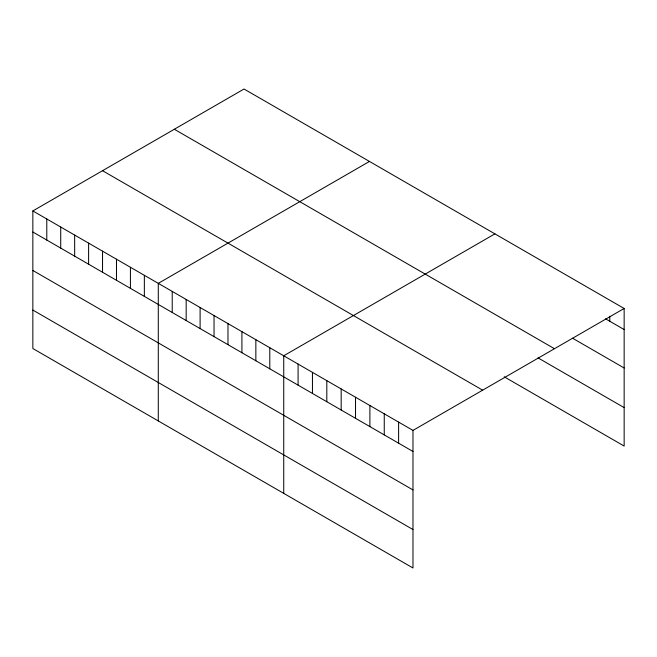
<?xml version="1.0" encoding="UTF-8"?>
<svg xmlns="http://www.w3.org/2000/svg" width="657" height="657" viewBox="0 0 657 657"><rect width="100%" height="100%" fill="white"/><g stroke="black" fill="none" stroke-linecap="round" stroke-linejoin="round"><path stroke-width="0.99" d="M32.85 210.938L412.974 430.401L412.974 567.985L32.85 348.522L32.85 210.938L244.026 89.015L624.15 308.478L624.15 446.062L504.198 376.806M369.472 161.441L158.288 283.364L158.288 420.94M494.91 233.859L283.734 355.782L283.734 493.366M412.974 430.401L624.15 308.478M605.565 318.826L624.15 329.551M572.625 338.248L624.15 368.002M174.343 129.257L554.459 348.711M537.993 357.868L624.15 407.611M102.541 170.705L482.657 390.168M32.85 232.011L412.974 451.474M32.85 270.462L412.974 489.925M32.85 310.071L412.974 529.534M609.786 316.247L609.786 321.265M398.61 422.114L398.61 443.188M384.255 413.82L384.255 434.893M369.891 405.533L369.891 426.607M355.527 397.239L355.527 418.312M341.172 388.952L341.172 410.025M326.808 380.658L326.808 401.731M312.453 372.371L312.453 393.444M298.089 364.077L298.089 385.15M269.789 347.742L269.789 368.815M255.852 339.694L255.852 360.767M241.916 331.645L241.916 352.719M227.979 323.597L227.979 344.67M214.042 315.549L214.042 336.622M200.106 307.501L200.106 328.574M186.169 299.461L186.169 320.534M172.224 291.412L172.224 312.486M144.351 275.316L144.351 296.389M130.415 267.268L130.415 288.341M116.478 259.219L116.478 280.293M102.541 251.179L102.541 272.253M88.605 243.131L88.605 264.204M74.66 235.083L74.66 256.156M60.723 227.035L60.723 248.108M46.787 218.986L46.787 240.06"/></g></svg>
